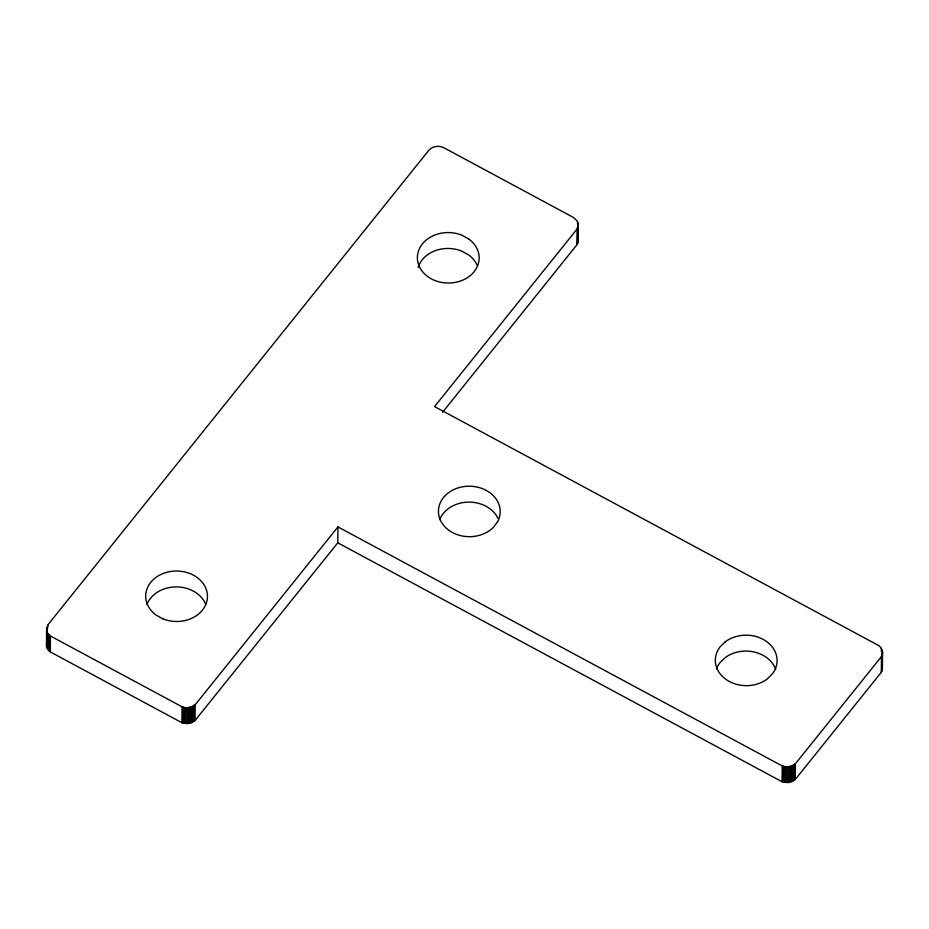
<?xml version="1.0" encoding="UTF-8"?>
<svg xmlns="http://www.w3.org/2000/svg" width="929" height="929" viewBox="0 0 929 929"><rect width="100%" height="100%" fill="white"/><g stroke="black" fill="none" stroke-linecap="round" stroke-linejoin="round"><path stroke-width="1.39" d="M578.047 226.583L576.433 229.835L434.551 406.588L877.58 644.947C882.178 647.025 884.28 653.459 880.773 657.43L796.246 762.721C792.623 767.075 785.853 767.877 780.975 765.275L337.959 526.917L337.784 542.815L195.044 720.509L191.653 722.657L187.507 723.586L181.898 722.704L50.271 651.891L47.623 649.104L46.462 645.713L46.613 628.643L48.401 624.218L428.757 150.382C432.38 146.027 439.15 145.226 444.027 147.827L573.239 217.351L577.048 220.835L578.221 225.41L577.873 242.469L576.979 244.699L442.564 412.29M46.671 646.886L46.787 627.47M47.054 648.024L46.613 628.643M47.658 628.132L47.693 625.24M47.623 649.104L47.216 632.126M48.354 650.126L48.517 634.228L47.785 633.218M49.237 651.055L49.411 635.169L48.517 634.228M50.271 651.891L50.433 635.993L49.411 635.169M181.898 722.704L182.061 706.806L50.433 635.993M183.234 723.145L183.396 707.259L182.061 706.806M184.627 723.447L184.801 707.55L183.396 707.259M186.067 723.598L186.23 707.701L184.801 707.55M187.507 723.586L187.67 707.701L193.058 706.168L196.077 703.671L337.959 526.917M188.935 723.424L189.098 707.538M190.329 723.122L190.491 707.224M191.653 722.657L191.815 706.772M192.895 722.065L193.058 706.168M194.033 721.345L194.196 705.448M195.044 720.509L195.206 704.612M576.979 244.699L577.141 228.813M577.617 221.926L577.873 242.469M577.513 243.607L577.687 227.721M577.838 238.95L578.001 223.065M578.047 241.296L578.198 224.226M882.538 651.821L882.387 668.892L881.307 672.294L795.212 779.559L789.104 782.485L782.067 781.754L782.23 765.868M783.402 782.206L783.565 766.309M784.796 782.497L784.97 766.611M786.236 782.648L786.399 766.75M787.676 782.648L787.838 766.75M789.104 782.485L789.267 766.588M790.498 782.172L790.66 766.274M791.822 781.719L791.984 765.821M793.064 781.115L793.227 765.229M794.202 780.395L794.365 764.497M795.212 779.559L795.375 763.661M881.354 651.322L881.377 648.43M881.307 672.294L881.482 656.408M881.853 671.202L882.016 655.317M882.213 670.064L882.329 650.66M46.984 642.229L46.462 645.713M186.23 707.701L187.67 707.701M337.784 542.815L782.067 781.754M882.167 666.546L882.387 668.892M439.731 519.578A30.878 25.234 0.6 0 1 468.158 502.113A30.878 25.234 0.6 0 1 497.909 518.243M716.514 668.822A30.878 25.234 0.6 0 1 719.859 662.841L724.992 657.778A30.878 25.234 0.6 0 1 775.738 669.472M146.945 604.489A30.878 25.234 0.6 0 1 176.104 586.907A30.878 25.234 0.6 0 1 205.681 604.21M418.143 267.447A30.878 25.234 0.6 0 1 461.678 251.074L468.39 254.743A30.878 25.234 0.6 0 1 477.309 265.613M497.607 521.668L493.438 527.289A30.878 25.234 0.6 0 1 441.647 522.551A30.878 25.234 0.6 0 1 468.588 486.215A30.878 25.234 0.6 0 1 497.607 521.668M725.154 641.881L720.021 646.944A30.878 25.234 0.6 0 0 726.559 679.819A30.878 25.234 0.6 0 0 767.261 678.96L772.394 673.885A30.878 25.234 0.6 0 0 765.856 641.022A30.878 25.234 0.6 0 0 725.154 641.881M468.553 238.846L461.841 235.188A30.878 25.234 0.6 0 0 417.388 257.205A30.878 25.234 0.6 0 0 460.772 280.918A30.878 25.234 0.6 0 0 468.553 238.846M162.83 618.807L156.142 615.103A30.878 25.234 0.6 0 1 164.224 573.077A30.878 25.234 0.6 0 1 207.446 596.999A30.878 25.234 0.6 0 1 162.83 618.807"/></g></svg>
